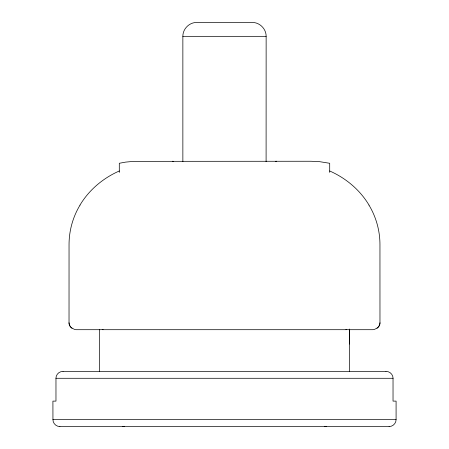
<?xml version="1.0" encoding="UTF-8"?>
<svg xmlns="http://www.w3.org/2000/svg" width="449" height="449" viewBox="0 0 449 449"><rect width="100%" height="100%" fill="white"/><g stroke="black" fill="none" stroke-linecap="round" stroke-linejoin="round"><path stroke-width="0.67" d="M99.369 371.345L99.369 329.308M266.1 161.707L266.139 36.33C266.251 28.916 259.679 22.338 252.259 22.45L196.741 22.45C189.321 22.338 182.749 28.916 182.861 36.33L182.861 161.707M349.631 344.041L349.631 329.027M59.908 426.55C56.204 426.623 52.825 423.345 52.948 419.607L52.915 401.114L55.968 401.114L55.968 378.283L393.032 378.283L393.032 401.114L396.085 401.114L396.085 419.607C396.147 423.34 392.813 426.623 389.092 426.55M79.984 205.098C89.025 189.91 103.175 178.079 119.294 170.99M377.57 327.809L374.438 329.431A8.391 8.391 0 0 1 372.322 329.701L348.94 329.701A18.302 18.302 0 0 1 345.876 329.443M275.288 161.371L276.55 161.253M182.861 36.33L266.139 36.33M102.288 329.701L346.712 329.701M63.04 371.345L385.96 371.345M52.915 419.607L396.085 419.607M59.857 426.55L389.143 426.55M172.45 161.253L173.712 161.371M329.706 170.99C345.825 178.079 359.975 189.91 369.016 205.098M71.43 327.809L74.562 329.431A8.391 8.391 0 0 0 76.678 329.701L100.06 329.701A18.302 18.302 0 0 0 103.124 329.443M377.547 327.776A6.544 6.544 0 0 0 379.972 322.764L379.955 244.537A76.633 76.633 0 0 0 368.977 205.12M349.631 329.302L349.631 371.345M329.706 172.382L329.706 163.284L319.385 161.634L310.933 161.253L133.751 161.348L125.574 162.117L119.294 163.279L119.294 172.382M71.453 327.776A6.544 6.544 0 0 1 69.028 322.764L69.045 244.537A76.633 76.633 0 0 1 80.023 205.12M55.923 378.283A7.01 7.01 0 0 1 63.04 371.39M385.96 371.39A7.01 7.01 0 0 1 393.077 378.283M326.58 426.55A6.786 6.786 0 0 1 324.717 426.286M124.283 426.286A6.786 6.786 0 0 1 122.42 426.55M72.031 328.191A6.572 6.572 0 0 1 69.023 322.764M379.977 322.764A6.572 6.572 0 0 1 376.969 328.191"/></g></svg>
